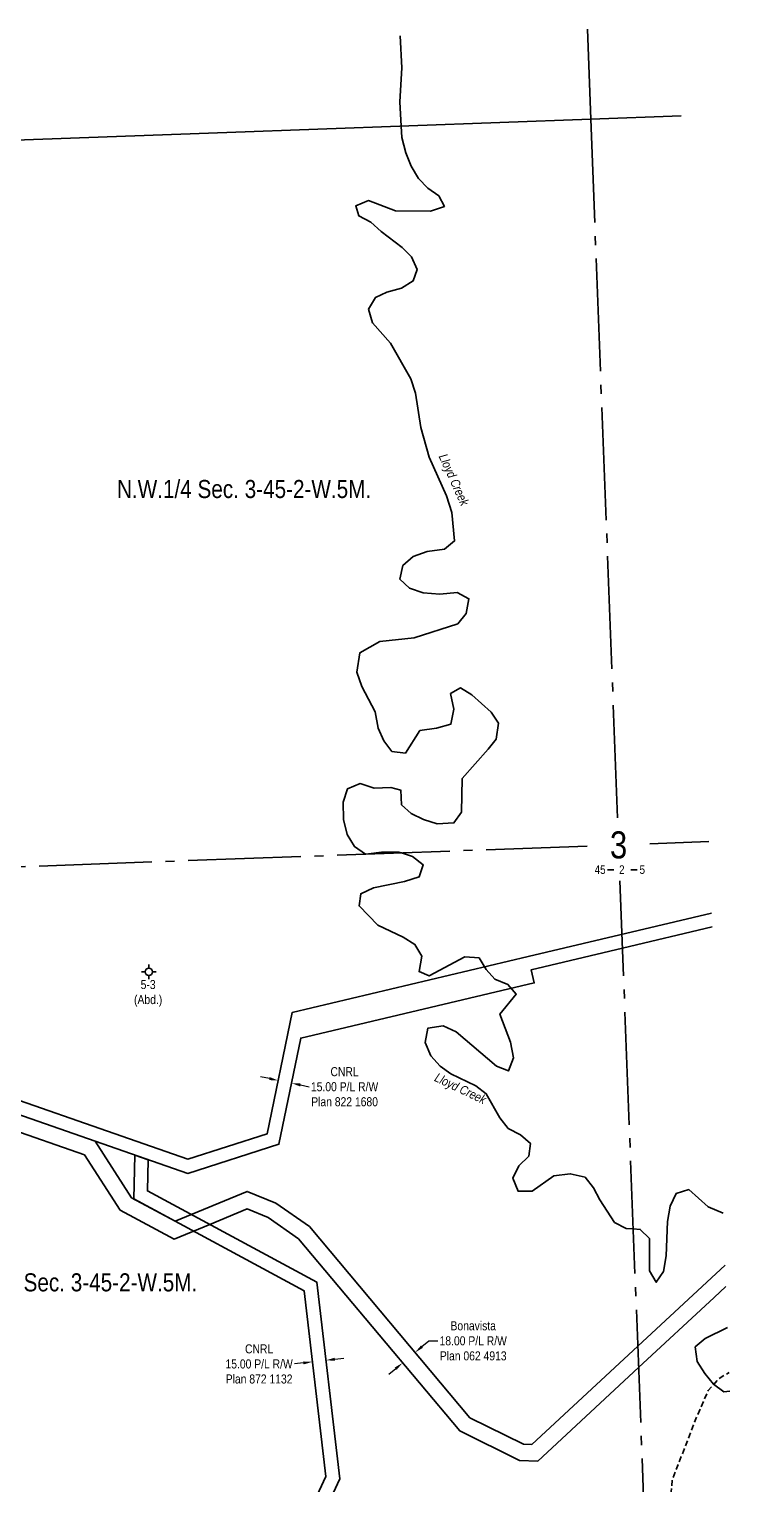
# Model space of a CAD drawing. Extents: x 685217 to 689013, y 5857541 to 5865900.
# Drawn here: x 687409 to 688184, y 5858622 to 5860234 of the extents above; entities that cross this region are included whole.
import ezdxf
from ezdxf.enums import TextEntityAlignment as Align

# ---------------------------------------------------------------- set-up
doc = ezdxf.new("R2010")
doc.units = 0
doc.header["$LTSCALE"] = 5
doc.header["$PDSIZE"] = 0.5
doc.linetypes.add('foc-QUARTERLINE', pattern=[33, 25, -3, 2, -3])
doc.linetypes.add('UG_PIPE', pattern=[1.875, 1.25, -0.625])
doc.layers.get('Defpoints').update_dxf_attribs({"color": 9})
for name, color, linetype in [('10', 1, 'Continuous'), ('9', 3, 'Continuous'), ('AS-PIPE-UG', 44, 'UG_PIPE'), ('C-SYMBOL', 7, 'Continuous'), ('F-RW', 190, 'Continuous'), ('F-WS-S', 190, 'Continuous'), ('L-SEC', 7, 'Continuous'), ('L-SECLBL', 7, 'Continuous'), ('L-SECQ', 8, 'foc-QUARTERLINE'), ('T-WATER', 160, 'Continuous')]:
    doc.layers.add(name, color=color, linetype=linetype)
doc.layers.add('F-RW-T', color=190, linetype='Continuous', lineweight=9)
doc.styles.add('175L', font='ARIALN.TTF', dxfattribs={"height": 20})
doc.styles.add('80CG', font='ARIALN.TTF', dxfattribs={"height": 10})
doc.styles.add('80L', font='ARIALN.TTF', dxfattribs={"height": 10})
doc.styles.add('foc-LtypeFont', font='ARIALN.TTF', dxfattribs={"height": 7.35})
doc.styles.add('SIMPLEX', font='ARIALN.TTF')
doc.linetypes.add('foc-TOPO-flowdirection-NOLINE', pattern='A,0,[">",foc-LtypeFont,S=0.3,R=0,X=0,Y=-0.945],-20,[">",foc-LtypeFont,S=0.3,R=0,X=0,Y=-0.945],0', length=20)
doc.dimstyles.new('Compass 5 000', dxfattribs={"dimscale": 5, "dimtxt": 9, "dimasz": 2, "dimexe": 0.2, "dimexo": 0.0625, "dimgap": 0.5, "dimtad": 0, "dimtih": 1, "dimtoh": 1, "dimzin": 0, "dimdsep": 46, "dimtxsty": '80CG', "dimcen": 0.1, "dimse1": 1, "dimse2": 1, "dimclrd": 256, "dimclrt": 256, "dimaunit": 1, "dimadec": 4, "dimazin": 0, "dimtfac": 0.06, "dimtofl": 0, "dimtmove": 0, "dimatfit": 1, "dimfxl": 0.2, "dimtolj": 1, "dimtzin": 0, "dimlwd": -1, "dimarcsym": 0})

# ---------------------------------------------------------------- blocks, each defined once
blk = doc.blocks.new('L-SECLBL')
at = {"layer": '9', "color": 7}
for p, q in [((-5.1, -27.8), (-12.3, -27.8)), ((20.7, -27.8), (13.5, -27.8))]:
    blk.add_line(p, q, dxfattribs=at)
at = {"layer": '10', "color": 2, "style": 'SIMPLEX'}
blk.add_attdef('SEC', text='', height=30, dxfattribs=at).set_placement((0, 0), align=Align.MIDDLE)
at = {"layer": '10', "color": 5, "style": '80L'}
blk.add_attdef('TWP', text='', height=9.5, dxfattribs=at).set_placement((-14.4, -27.4), align=Align.MIDDLE_RIGHT)
blk.add_attdef('RGE', text='', height=9.5, dxfattribs=at).set_placement((3.6, -27.4), align=Align.MIDDLE_CENTER)
blk.add_attdef('MER', text='', height=9.5, dxfattribs=at).set_placement((23.2, -27.4), align=Align.MIDDLE_LEFT)
blk = doc.blocks.new('*D399')
at = {"layer": 'Defpoints', "color": 0, "transparency": 16777216}
for p in [(687685.9, 5859076.1), (687700.6, 5859073.1), (687699.2, 5859066.1)]:
    blk.add_point(p, dxfattribs=at)
at = {"layer": 'F-RW-T', "transparency": 16777216}
for p, q in [((687674.7, 5859071.1), (687664.9, 5859073.2)), ((687709, 5859064.1), (687718.8, 5859062.1))]:
    blk.add_line(p, q, dxfattribs=at)
for points in [[(687675.1, 5859072.8), (687674.4, 5859069.5), (687684.5, 5859069.1)], [(687709.3, 5859065.7), (687708.7, 5859062.5), (687699.2, 5859066.1)]]:
    blk.add_solid(points, dxfattribs=at)
at = {"layer": 'F-RW-T', "transparency": 16777216, "insert": (687757.9, 5859062.1), "char_height": 10, "attachment_point": 5, "style": '80CG'}
blk.add_mtext('\\A1;CNRL\\P15.00 P/L R/W\\PPlan 822 1680', dxfattribs=at)
blk = doc.blocks.new('*D400')
at = {"layer": 'Defpoints', "color": 0, "transparency": 16777216}
for p in [(687722.3, 5858757.4), (687722.9, 5858751.6), (687737.8, 5858753.3)]:
    blk.add_point(p, dxfattribs=at)
at = {"layer": 'F-RW-T', "transparency": 16777216}
for p, q in [((687712.3, 5858756.2), (687702.4, 5858755)), ((687747.1, 5858760.3), (687757, 5858761.4))]:
    blk.add_line(p, q, dxfattribs=at)
for points in [[(687712.1, 5858757.8), (687712.5, 5858754.5), (687722.3, 5858757.4)], [(687746.9, 5858761.9), (687747.3, 5858758.6), (687737.1, 5858759.1)]]:
    blk.add_solid(points, dxfattribs=at)
at = {"layer": 'F-RW-T', "transparency": 16777216, "insert": (687663.3, 5858755), "char_height": 10, "attachment_point": 5, "style": '80CG'}
blk.add_mtext('\\A1;CNRL\\P15.00 P/L R/W\\PPlan 872 1132', dxfattribs=at)
blk = doc.blocks.new('*D401')
at = {"layer": 'Defpoints', "color": 0, "transparency": 16777216}
for p in [(687833.6, 5858770.5), (687835.9, 5858767.8), (687819.8, 5858759)]:
    blk.add_point(p, dxfattribs=at)
at = {"layer": 'F-RW-T', "transparency": 16777216}
for p, q in [((687843.6, 5858774.2), (687851.3, 5858780.6)), ((687851.3, 5858780.6), (687861.3, 5858780.6)), ((687814.5, 5858749.8), (687806.8, 5858743.4))]:
    blk.add_line(p, q, dxfattribs=at)
for points in [[(687842.5, 5858775.5), (687844.7, 5858772.9), (687835.9, 5858767.8)], [(687813.4, 5858751.1), (687815.5, 5858748.5), (687822.1, 5858756.2)]]:
    blk.add_solid(points, dxfattribs=at)
at = {"layer": 'F-RW-T', "transparency": 16777216, "insert": (687900.3, 5858780.6), "char_height": 10, "attachment_point": 5, "style": '80CG'}
blk.add_mtext('\\A1;Bonavista\\P18.00 P/L R/W\\PPlan 062 4913', dxfattribs=at)
blk = doc.blocks.new('GABD')
for p, q in [((-0.81, 0), (-1.62, 0)), ((0, 0.81), (0, 1.62)), ((1.62, 0), (0.81, 0)), ((0, -0.81), (0, -1.62))]:
    blk.add_line(p, q)
blk.add_circle((0, 0), 0.8)

msp = doc.modelspace()

# ---------------------------------------------------------------- linework, layer by layer
at = {"layer": 'AS-PIPE-UG', "flags": 128}
msp.add_lwpolyline([(687944.302, 5858419.716), (687957.785, 5858426.769), (688046.779, 5858470.811), (688092.304, 5858486.664), (688116.953, 5858489.013), (688115.194, 5858550.968), (688117.865, 5858601.823), (688120.789, 5858627.072), (688147.558, 5858696.197), (688160.465, 5858725.554), (688171.634, 5858738.467), (688183.613, 5858745.58)], dxfattribs=at)
at = {"layer": 'F-RW', "flags": 128}
for points in [[(688164.165, 5859254.552), (687961.011, 5859206.28), (687700.004, 5859144.558), (687672.38, 5859010.015), (687584.576, 5858981.872), (687300.202, 5859080.976), (687263.174, 5859077.447), (687263.852, 5859062.406), (687298.321, 5859065.732), (687481.799, 5859001.843), (687584.379, 5858966.059), (687685.308, 5858998.408), (687709.445, 5859115.968), (687967.934, 5859177.09), (687964.465, 5859191.672), (688065.588, 5859215.721), (688164.749, 5859239.282)], [(688179.071, 5858864.447), (688082.434, 5858774.706), (687965.026, 5858665.746), (687956.07, 5858666.071), (687896.708, 5858695.279), (687719.043, 5858907.194), (687681.844, 5858933.049), (687650.061, 5858946.221), (687570.255, 5858913.216), (687522.055, 5858939.224), (687481.799, 5859001.843), (687298.321, 5859065.732), (687263.852, 5859062.406), (687264.505, 5859044.396)], [(687264.505, 5859044.396), (687296.071, 5859047.413), (687469.987, 5858986.881), (687509.443, 5858925.583), (687569.242, 5858893.314), (687608.579, 5858909.588), (687650.06, 5858926.739), (687673.167, 5858917.164), (687706.802, 5858893.79), (687885.363, 5858680.802), (687951.581, 5858648.224), (687971.816, 5858647.491), (688083.34, 5858750.984), (688167.016, 5858828.634), (688179.98, 5858840.678)]]:
    msp.add_lwpolyline(points, dxfattribs=at)
msp.add_lwpolyline([(687719.371, 5858516.495), (687718.009, 5858553.293), (687752.498, 5858627.73), (687727.033, 5858845.679), (687539.741, 5858946.728), (687540.548, 5858981.326), (687525.667, 5858986.509), (687524.534, 5858937.892), (687713.043, 5858836.184), (687737.11, 5858630.195), (687702.888, 5858556.334), (687704.383, 5858515.93), (687719.371, 5858516.495)], close=True, dxfattribs=at)
at = {"layer": 'L-SEC'}
for p, q in [((688130.425, 5860137.555), (688030.492, 5860133.897)), ((687627.611, 5860119.278), (687224.731, 5860104.658)), ((688030.492, 5860133.897), (687627.611, 5860119.278))]:
    msp.add_line(p, q, dxfattribs=at)
at = {"layer": 'L-SECQ'}
for p, q in [((688030.492, 5860133.897), (688026.773, 5860233.828)), ((688060.06, 5859360.082), (688030.492, 5860133.897)), ((688095.64, 5859331.365), (688161.138, 5859333.769)), ((687254.93, 5859300.51), (688026.404, 5859328.824)), ((688091.956, 5858525.338), (688062.733, 5859290.134))]:
    msp.add_line(p, q, dxfattribs=at)
at = {"layer": 'T-WATER', "linetype": 'Continuous'}
for points in [[(687819.606, 5860226.31), (687821.274, 5860190.834), (687819.084, 5860153.396), (687820.597, 5860126.185), (687821.295, 5860113.631), (687825.627, 5860096.613), (687831.68, 5860082.061), (687839.69, 5860068.407), (687849.904, 5860057.532), (687862.264, 5860049.065), (687868.349, 5860037.461), (687853.044, 5860032.294), (687814.099, 5860032.478), (687784.43, 5860043.898), (687770.23, 5860038.042), (687773.713, 5860026.838), (687786.804, 5860020.08), (687798.262, 5860009.783), (687821.816, 5859991.738), (687831.947, 5859981.58), (687838.279, 5859967.574), (687833.921, 5859954.865), (687821.054, 5859946.887), (687804.643, 5859942.467), (687792.253, 5859936.548), (687784.534, 5859923.673), (687788.862, 5859908.465), (687808.704, 5859885.97), (687831.309, 5859846.351), (687836.386, 5859830.322), (687842.142, 5859792.591), (687851.358, 5859759.657), (687870.806, 5859716.608), (687876.686, 5859698.138), (687879.746, 5859666.749), (687868.472, 5859657.553), (687849.411, 5859655.098), (687833.754, 5859649.493), (687822.502, 5859639.638), (687819.118, 5859624.484), (687829.719, 5859614.405), (687844.799, 5859609.393), (687863.271, 5859607.679), (687882.472, 5859609.661), (687895.56, 5859602.84), (687892.339, 5859586.251), (687883.125, 5859574.834), (687834.908, 5859559.501), (687796.934, 5859555.491), (687774.875, 5859542.855), (687771.39, 5859521.24), (687777.055, 5859505.53), (687791.704, 5859477.512), (687795.03, 5859459.437), (687801.43, 5859445.252), (687810.281, 5859433.488), (687825.257, 5859431.85), (687841.278, 5859456.721), (687859.674, 5859459.276), (687875.658, 5859463.982), (687878.761, 5859480.447), (687875.159, 5859497.607), (687886.158, 5859503.967), (687898.612, 5859496.29), (687920.082, 5859477.217), (687928.105, 5859464.941), (687925.762, 5859447.358), (687916.725, 5859435.999), (687888.125, 5859403.458), (687887.291, 5859366.178), (687878.929, 5859354.426), (687860.539, 5859353.552), (687845.352, 5859358.143), (687831.663, 5859364.94), (687821.07, 5859374.599), (687820.214, 5859390.584), (687808.983, 5859393.792), (687790.591, 5859392.92), (687775.266, 5859398.039), (687761.13, 5859392.009), (687756.168, 5859377.411), (687756.575, 5859358.041), (687760.932, 5859341.558), (687768.808, 5859328.197), (687781.068, 5859319.69), (687781.427, 5859319.704), (687798.729, 5859321.893), (687817.975, 5859322.12), (687820.92, 5859321.141), (687833.052, 5859317.106), (687845.008, 5859308.025), (687840.603, 5859294.766), (687824.402, 5859289.391), (687789.911, 5859282.449), (687775.793, 5859275.938), (687773.981, 5859262.517), (687794.8, 5859241.064), (687822.651, 5859227.771), (687835.832, 5859219.804), (687843.579, 5859206.621), (687840.436, 5859189.737), (687851.413, 5859184.895), (687890.946, 5859206.021), (687906.86, 5859205.061), (687914.782, 5859192.058), (687924.326, 5859181.156), (687938.637, 5859175.569), (687947.939, 5859164.848), (687929.863, 5859142.583), (687941.547, 5859111.601), (687945.039, 5859094.326), (687939.361, 5859079.595), (687925.958, 5859084.834), (687881.263, 5859122.922), (687867.149, 5859129.774), (687850.205, 5859127.144), (687847.089, 5859111.223), (687853.515, 5859096.201), (687863.858, 5859084.849), (687875.497, 5859076.423), (687903.046, 5859063.254), (687914.698, 5859054.348), (687929.736, 5859027.679), (687939.075, 5859015.762), (687952.587, 5859009.025), (687963.602, 5858999.377), (687961.703, 5858985.063), (687950.958, 5858974.5), (687944.161, 5858960.809), (687949.975, 5858946.438), (687965.384, 5858946.314), (687989.401, 5858963.488), (688007.744, 5858965.803), (688024.049, 5858962.094), (688033.391, 5858950.173), (688040.481, 5858937.034), (688056.856, 5858911.854), (688069.704, 5858905.095), (688077.487, 5858904.551), (688085.204, 5858904.013), (688095.269, 5858893.911), (688095.421, 5858858.177), (688102.859, 5858845.469), (688111.087, 5858857.579), (688113.779, 5858874.835), (688115.24, 5858912.908), (688118.141, 5858929.787), (688124.919, 5858944.02), (688138.87, 5858948.243), (688160.415, 5858928.999), (688176.875, 5858921.935)], [(688181.715, 5858795.264), (688157.089, 5858783.054), (688146.136, 5858773.891), (688148.32, 5858757.891), (688156.505, 5858744.37), (688166.32, 5858732.698), (688177.655, 5858724.073), (688184.406, 5858724.835)]]:
    msp.add_lwpolyline(points, dxfattribs=at)
at = {"layer": 'T-WATER', "linetype": 'foc-TOPO-flowdirection-NOLINE', "flags": 128}
for points in [[(687819.606, 5860226.31), (687821.274, 5860190.834), (687819.084, 5860153.396), (687820.597, 5860126.185), (687821.295, 5860113.631), (687825.627, 5860096.613), (687831.68, 5860082.061), (687839.69, 5860068.407), (687849.904, 5860057.532), (687862.264, 5860049.065), (687868.349, 5860037.461), (687853.044, 5860032.294), (687814.099, 5860032.478), (687784.43, 5860043.898), (687770.23, 5860038.042), (687773.713, 5860026.838), (687786.804, 5860020.08), (687798.262, 5860009.783), (687821.816, 5859991.738), (687831.947, 5859981.58), (687838.279, 5859967.574), (687833.921, 5859954.865), (687821.054, 5859946.887), (687804.643, 5859942.467), (687792.253, 5859936.548), (687784.534, 5859923.673), (687788.862, 5859908.465), (687808.704, 5859885.97), (687831.309, 5859846.351), (687836.386, 5859830.322), (687842.142, 5859792.591), (687851.358, 5859759.657), (687870.806, 5859716.608), (687876.686, 5859698.138), (687879.746, 5859666.749), (687868.472, 5859657.553), (687849.411, 5859655.098), (687833.754, 5859649.493), (687822.502, 5859639.638), (687819.118, 5859624.484), (687829.719, 5859614.405), (687844.799, 5859609.393), (687863.271, 5859607.679), (687882.472, 5859609.661), (687895.56, 5859602.84), (687892.339, 5859586.251), (687883.125, 5859574.834), (687834.908, 5859559.501), (687796.934, 5859555.491), (687774.875, 5859542.855), (687771.39, 5859521.24), (687777.055, 5859505.53), (687791.704, 5859477.512), (687795.03, 5859459.437), (687801.43, 5859445.252), (687810.281, 5859433.488), (687825.257, 5859431.85), (687841.278, 5859456.721), (687859.674, 5859459.276), (687875.658, 5859463.982), (687878.761, 5859480.447), (687875.159, 5859497.607), (687886.158, 5859503.967), (687898.612, 5859496.29), (687920.082, 5859477.217), (687928.105, 5859464.941), (687925.762, 5859447.358), (687916.725, 5859435.999), (687888.125, 5859403.458), (687887.291, 5859366.178), (687878.929, 5859354.426), (687860.539, 5859353.552), (687845.352, 5859358.143), (687831.663, 5859364.94), (687821.07, 5859374.599), (687820.214, 5859390.584), (687808.983, 5859393.792), (687790.591, 5859392.92), (687775.266, 5859398.039), (687761.13, 5859392.009), (687756.168, 5859377.411), (687756.575, 5859358.041), (687760.932, 5859341.558), (687768.808, 5859328.197), (687781.068, 5859319.69), (687781.427, 5859319.704), (687798.729, 5859321.893), (687817.975, 5859322.12), (687820.92, 5859321.141), (687833.052, 5859317.106), (687845.008, 5859308.025), (687840.603, 5859294.766), (687824.402, 5859289.391), (687789.911, 5859282.449), (687775.793, 5859275.938), (687773.981, 5859262.517), (687794.8, 5859241.064), (687822.651, 5859227.771), (687835.832, 5859219.804), (687843.579, 5859206.621), (687840.436, 5859189.737), (687851.413, 5859184.895), (687890.946, 5859206.021), (687906.86, 5859205.061), (687914.782, 5859192.058), (687924.326, 5859181.156), (687938.637, 5859175.569), (687947.939, 5859164.848), (687929.863, 5859142.583), (687941.547, 5859111.601), (687945.039, 5859094.326), (687939.361, 5859079.595), (687925.958, 5859084.834), (687881.263, 5859122.922), (687867.149, 5859129.774), (687850.205, 5859127.144), (687847.089, 5859111.223), (687853.515, 5859096.201), (687863.858, 5859084.849), (687875.497, 5859076.423), (687903.046, 5859063.254), (687914.698, 5859054.348), (687929.736, 5859027.679), (687939.075, 5859015.762), (687952.587, 5859009.025), (687963.602, 5858999.377), (687961.703, 5858985.063), (687950.958, 5858974.5), (687944.161, 5858960.809), (687949.975, 5858946.438), (687965.384, 5858946.314), (687989.401, 5858963.488), (688007.744, 5858965.803), (688024.049, 5858962.094), (688033.391, 5858950.173), (688040.481, 5858937.034), (688056.856, 5858911.854), (688069.704, 5858905.095), (688077.487, 5858904.551), (688085.204, 5858904.013), (688095.269, 5858893.911), (688095.421, 5858858.177), (688102.859, 5858845.469), (688111.087, 5858857.579), (688113.779, 5858874.835), (688115.24, 5858912.908), (688118.141, 5858929.787), (688124.919, 5858944.02), (688138.87, 5858948.243), (688160.415, 5858928.999), (688176.875, 5858921.935)], [(688181.715, 5858795.264), (688157.089, 5858783.054), (688146.136, 5858773.891), (688148.32, 5858757.891), (688156.505, 5858744.37), (688166.32, 5858732.698), (688177.655, 5858724.073), (688184.406, 5858724.835)]]:
    msp.add_lwpolyline(points, dxfattribs=at)

# ---------------------------------------------------------------- block references
at = {"layer": 'F-WS-S', "color": 2, "xscale": 5, "yscale": 5, "zscale": 5}
msp.add_blockref('GABD', (687541.197, 5859189.443), dxfattribs=at)
at = {"layer": 'L-SECLBL'}
msp.add_blockref('L-SECLBL', (688061.205, 5859330.101), dxfattribs=at).add_auto_attribs({'SEC': '3', 'TWP': '45', 'RGE': '2', 'MER': '5'})

# ---------------------------------------------------------------- texts
at = {"layer": 'C-SYMBOL', "color": 3, "style": '175L'}
for s, p in [('N.W.1/4 Sec. 3-45-2-W.5M.', (687646.675, 5859708.329)), ('S.W.1/4 Sec. 3-45-2-W.5M.', (687454.782, 5858829.435))]:
    msp.add_text(s, height=20, dxfattribs=at).set_placement(p, align=Align.BOTTOM_CENTER)
at = {"layer": 'F-RW-T', "insert": (687540.474, 5859165.558), "char_height": 10, "attachment_point": 5, "style": '80CG'}
msp.add_mtext('\\A1;5-3\\P(Abd.)', dxfattribs=at)
at = {"layer": 'T-WATER', "char_height": 10, "attachment_point": 5, "style": '80CG'}
for insert, rotation in [((687877.613, 5859734.032), 294.311752), ((687885.62, 5859058.871), 334.451222)]:
    msp.add_mtext('\\A1;{\\fArial Narrow|b0|i1|c0|p34;Lloyd Creek}', dxfattribs=dict(at, insert=insert, rotation=rotation))

# ---------------------------------------------------------------- dimensions: what is measured, and where the dimension line sits
at = {"layer": 'F-RW-T'}
for p1, p2, distance, text, picture, middle in [((687685.942, 5859076.067), (687700.633, 5859073.05), -7.083, 'CNRL\\P15.00 P/L R/W\\PPlan 822 1680', '*D399', (687757.886, 5859062.09)), ((687819.814, 5858758.989), (687833.603, 5858770.549), -3.623, 'Bonavista\\P18.00 P/L R/W\\PPlan 062 4913', '*D401', (687900.343, 5858780.622)), ((687737.822, 5858753.341), (687722.925, 5858751.601), -5.793, 'CNRL\\P15.00 P/L R/W\\PPlan 872 1132', '*D400', (687663.302, 5858755.033))]:
    dim = msp.add_aligned_dim(p1=p1, p2=p2, distance=distance, text=text, dimstyle='Compass 5 000', dxfattribs=at)
    dim.commit()
    dim.dimension.update_dxf_attribs({"geometry": picture, "text_midpoint": middle})

doc.saveas('drawing.dxf')
